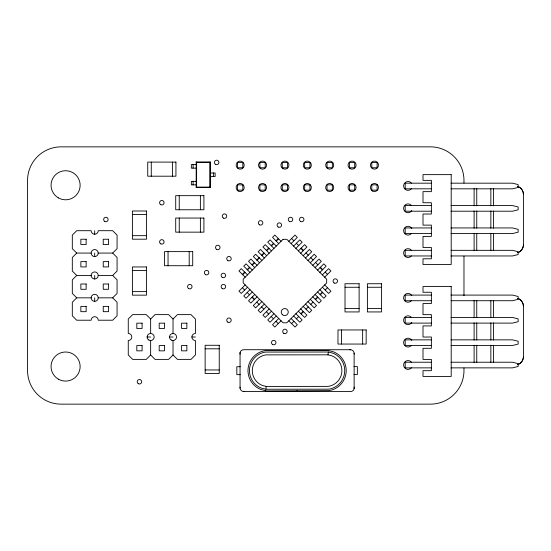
<?xml version="1.0" encoding="UTF-8"?>
<svg xmlns="http://www.w3.org/2000/svg" width="551" height="551" viewBox="0 0 551 551"><rect width="100%" height="100%" fill="white"/><g stroke="black" fill="none" stroke-linecap="round" stroke-linejoin="round"><path stroke-width="0.83" d="M523.45 244.775C523.457 248.274 521.06 251.683 517.671 252.682C521.074 251.69 523.429 248.274 523.45 244.775L523.45 194.372C523.457 190.873 521.06 187.464 517.671 186.465C521.074 187.457 523.429 190.866 523.45 194.372M523.45 356.676C523.457 360.182 521.06 363.591 517.671 364.583C521.074 363.591 523.429 360.182 523.45 356.676L523.45 306.273C523.457 302.774 521.06 299.365 517.671 298.366C521.074 299.365 523.429 302.774 523.45 306.273M240.057 387.098L240.071 388.297A3.905 3.905 0 0 0 243.273 391.506L244.472 391.52M354.128 354.162L354.114 352.957A3.905 3.905 0 0 0 350.918 349.754L349.713 349.733M265.658 390.907L328.968 390.631A20.249 20.249 0 0 0 333.362 351.765L328.513 350.56L265.224 350.622A20.249 20.249 0 0 0 260.83 389.495L265.678 390.7M265.858 389.24L328.747 389.185A18.782 18.782 0 0 0 332.825 353.129L328.334 352.013L265.444 352.075A18.782 18.782 0 0 0 261.367 388.124L265.858 389.24L266.202 386.43L328.327 386.375A15.945 15.945 0 0 0 331.785 355.774L327.99 354.83L265.864 354.878A15.945 15.945 0 0 0 262.407 385.486L266.202 386.43M327.99 354.83L328.334 352.013M91.17 253.074L76.72 253.074L72.312 257.482L72.312 271.051L76.72 275.459L91.17 275.459M76.72 275.459L72.312 279.86L72.312 293.428L76.72 297.836L91.17 297.836M98.216 253.074A3.526 3.526 0 0 1 92.933 256.125A3.526 3.526 0 0 1 92.933 250.023A3.526 3.526 0 0 1 98.216 253.074L112.666 253.074L117.074 248.666L117.074 235.098L112.666 230.697L98.216 230.697A3.526 3.526 0 0 1 94.689 234.216A3.526 3.526 0 0 1 91.17 230.697L76.72 230.697L72.312 235.098L72.312 248.666L76.72 253.074M210.289 187.519L209.869 187.099L209.869 162.387L210.289 161.966L196.19 161.966L196.19 187.519L210.289 187.519L210.289 161.966M76.72 297.836L72.312 302.244L72.312 315.813L76.72 320.221L91.17 320.221A3.526 3.526 0 0 1 94.689 316.694A3.526 3.526 0 0 1 98.216 320.221L112.666 320.221L117.074 315.813L117.074 302.244L112.666 297.836L98.216 297.836A3.526 3.526 0 0 0 92.933 294.785A3.526 3.526 0 0 0 92.933 300.887A3.526 3.526 0 0 0 98.216 297.836M196.19 187.519L196.611 187.099L196.611 162.387L196.19 161.966M98.216 275.459A3.526 3.526 0 0 1 92.933 278.51A3.526 3.526 0 0 1 92.933 272.401A3.526 3.526 0 0 1 98.216 275.459L112.666 275.459L117.074 271.051L117.074 257.482L112.666 253.074M112.666 297.836L117.074 293.428L117.074 279.86L112.666 275.459M150.643 333.479L150.643 319.029L155.051 314.621L168.62 314.621L173.028 319.029L173.028 333.479M173.028 319.029L177.429 314.621L190.997 314.621L195.405 319.029L195.405 333.479A3.526 3.526 0 0 0 191.879 337.005A3.526 3.526 0 0 0 195.405 340.525L195.405 354.975L190.997 359.383L177.429 359.383L173.028 354.975L173.028 340.525M150.643 340.525L150.643 354.975L146.235 359.383L132.667 359.383L128.266 354.975L128.266 340.525A3.526 3.526 0 0 0 131.785 337.005A3.526 3.526 0 0 0 128.266 333.479L128.266 319.029L132.667 314.621L146.235 314.621L150.643 319.029M242.378 274.377L244.685 272.07M247.179 269.584L249.486 267.276M251.972 264.783L254.28 262.476M256.773 259.989L259.08 257.682M261.573 255.189L263.874 252.881M266.367 250.388L268.674 248.088M271.168 245.594L273.468 243.287M275.961 240.794L278.269 238.493M242.695 274.687L244.995 272.387M247.489 269.894L249.796 267.586M252.289 265.093L254.59 262.793M257.083 260.299L259.39 257.992M261.883 255.499L264.184 253.191M266.677 250.705L268.984 248.398M271.478 245.904L273.785 243.597M276.271 241.111L278.579 238.803M173.028 354.975L168.62 359.383L155.051 359.383L150.643 354.975M245.181 284.915L238.948 291.142L241.255 293.449L247.482 287.223M288.793 241.304L295.019 235.07L297.326 237.378L291.1 243.604M249.975 289.709L243.742 295.942L246.049 298.249L252.282 292.016M293.587 246.097L299.82 239.864L302.127 242.171L295.894 248.405M254.776 294.51L248.542 300.743L250.85 303.043L257.076 296.817M298.387 250.898L304.62 244.665L306.921 246.972L300.694 253.198M259.569 299.31L253.343 305.536L255.643 307.844L261.877 301.611M303.188 255.692L309.414 249.465L311.721 251.766L305.488 257.999M264.37 304.104L258.137 310.337L260.444 312.637L266.67 306.411M307.981 260.492L314.215 254.259L316.515 256.566L310.289 262.793M269.163 308.904L262.937 315.131L265.238 317.438L271.471 311.205M312.782 265.286L319.008 259.06L321.316 261.36L315.082 267.593M273.964 313.698L267.731 319.931L270.038 322.232L276.271 316.005M317.576 270.086L323.809 263.853L326.116 266.161L319.883 272.394M278.758 318.499L272.531 324.725L274.839 327.032L281.065 320.799M322.376 274.88L328.603 268.654L330.91 270.954L324.677 277.187M300.88 313.698L303.188 311.391M315.268 299.31L317.576 297.003M320.069 294.51L322.376 292.202M291.596 323.609L293.903 321.302M296.397 318.809L298.697 316.501M301.19 314.008L303.498 311.708M305.991 309.214L308.291 306.907M310.785 304.414L313.092 302.113M315.585 299.62L317.886 297.313M320.379 294.819L322.686 292.512M325.18 290.026L327.487 287.718M196.611 162.387L209.869 162.387M196.19 164.611L191.342 164.611L191.342 168.131L196.19 168.131M210.289 172.98L215.131 172.98L215.131 176.506L210.289 176.506M196.19 181.348L191.342 181.348L191.342 184.874L196.19 184.874M431.392 183.18L405.199 183.18L405.199 188.821L431.392 188.821M451.035 183.18L512.526 183.18L518.16 184.592L518.16 187.409L512.526 188.821L451.035 188.821M196.611 187.099L209.869 187.099M431.392 205.564L405.199 205.564L405.199 211.205L431.392 211.205M451.035 205.564L512.526 205.564L518.16 206.969L518.16 209.793L512.526 211.205L451.035 211.205M132.405 214.525L146.504 214.525M431.392 227.942L405.199 227.942L405.199 233.583L431.392 233.583M451.035 227.942L512.526 227.942L518.16 229.354L518.16 232.171L512.526 233.583L451.035 233.583M132.405 235.67L146.504 235.67M431.392 250.326L405.199 250.326L405.199 255.96L431.392 255.96M451.035 250.326L512.526 250.326L518.16 251.731L518.16 254.555L512.526 255.96L451.035 255.96M132.405 270.479L146.504 270.479M345.022 287.264L359.121 287.264M367.4 287.264L381.499 287.264M132.405 291.624L146.504 291.624M431.392 295.088L405.199 295.088L405.199 300.722L431.392 300.722M451.035 295.088L512.526 295.088L518.16 296.493L518.16 299.317L512.526 300.722L451.035 300.722M345.022 308.408L359.121 308.408M367.4 308.408L381.499 308.408M431.392 317.466L405.199 317.466L405.199 323.106L431.392 323.106M451.035 317.466L512.526 317.466L518.16 318.877L518.16 321.694L512.526 323.106L451.035 323.106M147.117 337.005L150.643 337.005M169.501 337.005L173.028 337.005M191.879 337.005L195.405 337.005M431.392 339.85L405.199 339.85L405.199 345.484L431.392 345.484M451.035 339.85L512.526 339.85L518.16 341.255L518.16 344.079L512.526 345.484L451.035 345.484M205.144 348.811L219.243 348.811M350.739 349.733L243.707 349.713A3.657 3.657 0 0 0 240.057 354.197M431.392 362.227L405.199 362.227L405.199 367.868L431.392 367.868M451.035 362.227L512.526 362.227L518.16 363.639L518.16 366.456L512.526 367.868L451.035 367.868M353.928 366.608L357.358 366.608L357.358 374.542L353.928 374.542M240.264 366.718L236.834 366.718L236.834 374.646L240.264 374.646M205.144 369.955L219.243 369.955M243.452 391.52L350.484 391.547A3.657 3.657 0 0 0 354.128 387.064M291.596 238.493L293.903 240.801M296.397 243.294L298.697 245.601M301.19 248.095L303.498 250.395M305.991 252.888L308.291 255.196M310.785 257.689L313.092 259.989M315.585 262.483L317.886 264.79M320.379 267.283L322.686 269.584M325.18 272.077L327.487 274.384M300.88 248.405L303.188 250.705M320.069 267.593L322.376 269.9M281.072 241.297L274.839 235.063L272.538 237.371L278.765 243.597M324.677 284.915L330.91 291.142L328.603 293.449L322.376 287.223M276.271 246.09L270.045 239.864L267.738 242.165L273.971 248.398M319.883 289.709L326.116 295.942L323.809 298.249L317.576 292.016M271.478 250.891L265.245 244.658L262.944 246.965L269.17 253.191M315.082 294.51L321.316 300.743L319.008 303.043L312.782 296.817M266.677 255.685L260.451 249.458L258.144 251.759L264.377 257.992M310.289 299.31L316.515 305.536L314.215 307.844L307.981 301.611M261.883 260.485L255.65 254.252L253.343 256.559L259.576 262.793M305.488 304.104L311.721 310.337L309.414 312.637L303.188 306.411M257.083 265.279L250.857 259.053L248.549 261.36L254.782 267.586M300.694 308.904L306.921 315.131L304.62 317.438L298.387 311.205M252.289 270.08L246.056 263.846L243.749 266.154L249.982 272.387M295.894 313.698L302.127 319.931L299.82 322.232L293.587 316.005M247.489 274.88L241.255 268.647L238.955 270.954L245.181 277.181M291.1 318.499L297.326 324.725L295.019 327.032L288.793 320.799M252.282 297.003L254.59 299.31M242.371 287.718L244.678 290.026M247.172 292.512L249.479 294.819M251.972 297.313L254.273 299.62M256.766 302.113L259.073 304.414M261.567 306.907L263.867 309.214M266.36 311.708L268.668 314.008M271.161 316.501L273.468 318.809M275.955 321.302L278.262 323.609M493.489 188.587L493.489 205.798M493.489 210.964L493.489 228.183M493.489 233.349L493.489 250.56M493.489 300.488L493.489 317.707M493.489 322.865L493.489 340.084M493.489 345.25L493.489 362.468M490.851 188.642L490.851 205.826M490.851 210.985L490.851 228.162M490.851 233.321L490.851 250.498M490.851 300.55L490.851 317.734M490.851 322.886L490.851 340.07M490.851 345.222L490.851 362.406M476.753 188.642L476.753 205.826M476.753 210.985L476.753 228.162M476.753 233.321L476.753 250.498M476.753 300.55L476.753 317.734M476.753 322.886L476.753 340.07M476.753 345.222L476.753 362.406M474.108 188.587L474.108 205.798M474.108 210.964L474.108 228.183M474.108 233.349L474.108 250.56M474.108 300.488L474.108 317.707M474.108 322.865L474.108 340.084M474.108 345.25L474.108 362.468M463.976 183.008L463.976 180.425A33.57 33.57 0 0 0 430.407 146.855L61.12 146.855A33.57 33.57 0 0 0 27.55 180.425L27.55 370.575A33.57 33.57 0 0 0 61.12 404.145L430.407 404.145A33.57 33.57 0 0 0 463.976 370.575L463.976 367.992M463.976 256.139L463.976 295.722M362.648 329.953L362.648 344.051M354.128 353.115L354.128 388.71M341.496 329.953L341.496 344.051M297.092 390.7L297.092 391.547M240.057 352.544L240.057 388.145M213.375 172.98L213.375 176.506M200.385 195.667L200.385 209.766M200.385 218.051L200.385 232.15M193.105 164.611L193.105 168.131M193.105 181.348L193.105 184.874M189.193 251.621L189.193 265.72M179.24 195.667L179.24 209.766M179.24 218.051L179.24 232.15M172.408 162.097L172.408 176.196M168.048 251.621L168.048 265.72M151.263 162.097L151.263 176.196M94.689 230.697L94.689 234.216M94.689 253.074L94.689 256.601M94.689 275.459L94.689 278.978M94.689 297.836L94.689 301.363M411.404 188.759A4.408 4.408 0 0 1 404.999 189.138A4.408 4.408 0 0 1 404.999 182.725A4.408 4.408 0 0 1 411.404 183.104M411.838 210.516A4.408 4.408 0 0 1 405.391 211.846A4.408 4.408 0 0 1 404.82 205.289A4.408 4.408 0 0 1 411.404 205.489M411.404 233.521A4.408 4.408 0 0 1 404.82 233.72A4.408 4.408 0 0 1 405.391 227.164A4.408 4.408 0 0 1 411.838 228.493M411.404 255.898A4.408 4.408 0 0 1 404.999 256.284A4.408 4.408 0 0 1 404.999 249.872A4.408 4.408 0 0 1 411.404 250.25M411.404 300.66A4.408 4.408 0 0 1 404.82 300.867A4.408 4.408 0 0 1 405.391 294.303A4.408 4.408 0 0 1 411.838 295.632M411.838 322.418A4.408 4.408 0 0 1 405.391 323.747A4.408 4.408 0 0 1 404.82 317.19A4.408 4.408 0 0 1 411.404 317.39M411.404 345.422A4.408 4.408 0 0 1 404.82 345.629A4.408 4.408 0 0 1 405.391 339.065A4.408 4.408 0 0 1 411.838 340.394M411.404 367.806A4.408 4.408 0 0 1 404.999 368.185A4.408 4.408 0 0 1 404.999 361.773A4.408 4.408 0 0 1 411.404 362.152M283.062 239.306L243.184 279.185L243.184 282.918L283.062 322.796L286.795 322.796L326.674 282.918L326.674 279.185L286.795 239.306L283.062 239.306M175.934 162.097L147.737 162.097L147.737 176.196L175.934 176.196L175.934 162.097M242.812 162.476L237.522 162.476L237.522 167.766L242.812 167.766L242.812 162.476M265.189 162.476L259.907 162.476L259.907 167.766L265.189 167.766L265.189 162.476M287.574 162.476L282.284 162.476L282.284 167.766L287.574 167.766L287.574 162.476M309.951 162.476L304.669 162.476L304.669 167.766L309.951 167.766L309.951 162.476M332.336 162.476L327.046 162.476L327.046 167.766L332.336 167.766L332.336 162.476M354.713 162.476L349.43 162.476L349.43 167.766L354.713 167.766L354.713 162.476M377.098 162.476L371.808 162.476L371.808 167.766L377.098 167.766L377.098 162.476M451.2 174.633L423.003 174.633L423.003 180.363L431.371 180.363L431.371 191.638L423.003 191.638L423.003 202.74L431.371 202.74L431.371 214.022L423.003 214.022L423.003 225.125L431.371 225.125L431.371 236.4L423.003 236.4L423.003 247.502L431.371 247.502L431.371 258.784L423.003 258.784L423.003 264.508L451.2 264.508L451.2 174.633M242.812 184.86L237.522 184.86L237.522 190.143L242.812 190.143L242.812 184.86M265.189 184.86L259.907 184.86L259.907 190.143L265.189 190.143L265.189 184.86M287.574 184.86L282.284 184.86L282.284 190.143L287.574 190.143L287.574 184.86M309.951 184.86L304.669 184.86L304.669 190.143L309.951 190.143L309.951 184.86M332.336 184.86L327.046 184.86L327.046 190.143L332.336 190.143L332.336 184.86M354.713 184.86L349.43 184.86L349.43 190.143L354.713 190.143L354.713 184.86M377.098 184.86L371.808 184.86L371.808 190.143L377.098 190.143L377.098 184.86M203.911 195.667L175.714 195.667L175.714 209.766L203.911 209.766L203.911 195.667M146.504 210.999L132.405 210.999L132.405 239.196L146.504 239.196L146.504 210.999M203.911 218.051L175.714 218.051L175.714 232.15L203.911 232.15L203.911 218.051M86.142 239.244L80.859 239.244L80.859 244.527L86.142 244.527L86.142 239.244M108.526 239.244L103.237 239.244L103.237 244.527L108.526 244.527L108.526 239.244M192.719 251.621L164.522 251.621L164.522 265.72L192.719 265.72L192.719 251.621M86.142 261.622L80.859 261.622L80.859 266.911L86.142 266.911L86.142 261.622M108.526 261.622L103.237 261.622L103.237 266.911L108.526 266.911L108.526 261.622M146.504 266.953L132.405 266.953L132.405 295.15L146.504 295.15L146.504 266.953M359.121 283.737L345.022 283.737L345.022 311.935L359.121 311.935L359.121 283.737M381.499 283.737L367.4 283.737L367.4 311.935L381.499 311.935L381.499 283.737M86.142 284.006L80.859 284.006L80.859 289.289L86.142 289.289L86.142 284.006M108.526 284.006L103.237 284.006L103.237 289.289L108.526 289.289L108.526 284.006M451.2 286.541L423.003 286.541L423.003 292.264L431.371 292.264L431.371 303.546L423.003 303.546L423.003 314.649L431.371 314.649L431.371 325.923L423.003 325.923L423.003 337.026L431.371 337.026L431.371 348.308L423.003 348.308L423.003 359.41L431.371 359.41L431.371 370.685L423.003 370.685L423.003 376.416L451.2 376.416L451.2 286.541M86.142 306.384L80.859 306.384L80.859 311.673L86.142 311.673L86.142 306.384M108.526 306.384L103.237 306.384L103.237 311.673L108.526 311.673L108.526 306.384M142.096 323.168L136.813 323.168L136.813 328.458L142.096 328.458L142.096 323.168M164.48 323.168L159.191 323.168L159.191 328.458L164.48 328.458L164.48 323.168M186.858 323.168L181.575 323.168L181.575 328.458L186.858 328.458L186.858 323.168M366.167 329.953L337.977 329.953L337.977 344.051L366.167 344.051L366.167 329.953M219.243 345.284L205.144 345.284L205.144 373.482L219.243 373.482L219.243 345.284M142.096 345.553L136.813 345.553L136.813 350.835L142.096 350.835L142.096 345.553M164.48 345.553L159.191 345.553L159.191 350.835L164.48 350.835L164.48 345.553M186.858 345.553L181.575 345.553L181.575 350.835L186.858 350.835L186.858 345.553M223.382 218.086A2.238 2.238 0 0 0 226.736 216.144A2.238 2.238 0 0 0 223.382 214.208A2.238 2.238 0 0 0 223.382 218.086M58.33 197.857A14.54 14.54 0 0 0 80.136 185.26A14.54 14.54 0 0 0 58.33 172.67A14.54 14.54 0 0 0 58.33 197.857M58.33 379.136A14.54 14.54 0 0 0 80.136 366.546A14.54 14.54 0 0 0 58.33 353.956A14.54 14.54 0 0 0 58.33 379.136M222.26 277.394A2.238 2.238 0 0 0 225.621 275.459A2.238 2.238 0 0 0 222.26 273.516A2.238 2.238 0 0 0 222.26 277.394M222.26 288.586A2.238 2.238 0 0 0 225.621 286.644A2.238 2.238 0 0 0 222.26 284.709A2.238 2.238 0 0 0 222.26 288.586M205.475 274.591A2.238 2.238 0 0 0 208.836 272.655A2.238 2.238 0 0 0 205.475 270.713A2.238 2.238 0 0 0 205.475 274.591M160.713 204.655A2.238 2.238 0 0 0 164.074 202.72A2.238 2.238 0 0 0 160.713 200.778A2.238 2.238 0 0 0 160.713 204.655M104.766 221.44A2.238 2.238 0 0 0 108.12 219.505A2.238 2.238 0 0 0 104.766 217.562A2.238 2.238 0 0 0 104.766 221.44M227.859 260.609A2.238 2.238 0 0 0 231.213 258.667A2.238 2.238 0 0 0 227.859 256.732A2.238 2.238 0 0 0 227.859 260.609M289.406 221.44A2.238 2.238 0 0 0 292.76 219.505A2.238 2.238 0 0 0 289.406 217.562A2.238 2.238 0 0 0 289.406 221.44M300.598 221.44A2.238 2.238 0 0 0 303.952 219.505A2.238 2.238 0 0 0 300.598 217.562A2.238 2.238 0 0 0 300.598 221.44M215.551 164.37A2.238 2.238 0 0 0 218.905 162.435A2.238 2.238 0 0 0 215.551 160.493A2.238 2.238 0 0 0 215.551 164.37M188.69 288.586A2.238 2.238 0 0 0 192.051 286.644A2.238 2.238 0 0 0 188.69 284.709A2.238 2.238 0 0 0 188.69 288.586M283.813 333.348A2.238 2.238 0 0 0 287.167 331.406A2.238 2.238 0 0 0 283.813 329.47A2.238 2.238 0 0 0 283.813 333.348M278.214 227.04A2.238 2.238 0 0 0 281.575 225.097A2.238 2.238 0 0 0 278.214 223.162A2.238 2.238 0 0 0 278.214 227.04M227.859 322.156A2.238 2.238 0 0 0 231.213 320.221A2.238 2.238 0 0 0 227.859 318.278A2.238 2.238 0 0 0 227.859 322.156M160.713 243.824A2.238 2.238 0 0 0 164.074 241.882A2.238 2.238 0 0 0 160.713 239.947A2.238 2.238 0 0 0 160.713 243.824M216.667 249.417A2.238 2.238 0 0 0 220.028 247.482A2.238 2.238 0 0 0 216.667 245.539A2.238 2.238 0 0 0 216.667 249.417M272.621 344.533A2.238 2.238 0 0 0 275.975 342.598A2.238 2.238 0 0 0 272.621 340.663A2.238 2.238 0 0 0 272.621 344.533M138.335 383.703A2.238 2.238 0 0 0 141.69 381.767A2.238 2.238 0 0 0 138.335 379.825A2.238 2.238 0 0 0 138.335 383.703M334.168 282.987A2.238 2.238 0 0 0 337.522 281.051A2.238 2.238 0 0 0 334.168 279.116A2.238 2.238 0 0 0 334.168 282.987M259.493 224.801A2.238 2.238 0 0 0 262.848 222.859A2.238 2.238 0 0 0 259.493 220.923A2.238 2.238 0 0 0 259.493 224.801M238.156 190.99A4.029 4.029 0 0 0 244.196 187.498A4.029 4.029 0 0 0 238.156 184.013A4.029 4.029 0 0 0 238.156 190.99M238.156 168.606A4.029 4.029 0 0 0 244.196 165.121A4.029 4.029 0 0 0 238.156 161.636A4.029 4.029 0 0 0 238.156 168.606M260.533 190.99A4.029 4.029 0 0 0 266.574 187.498A4.029 4.029 0 0 0 260.533 184.013A4.029 4.029 0 0 0 260.533 190.99M260.533 168.606A4.029 4.029 0 0 0 266.574 165.121A4.029 4.029 0 0 0 260.533 161.636A4.029 4.029 0 0 0 260.533 168.606M282.918 190.99A4.029 4.029 0 0 0 288.958 187.498A4.029 4.029 0 0 0 282.918 184.013A4.029 4.029 0 0 0 282.918 190.99M282.918 168.606A4.029 4.029 0 0 0 288.958 165.121A4.029 4.029 0 0 0 282.918 161.636A4.029 4.029 0 0 0 282.918 168.606M305.295 190.99A4.029 4.029 0 0 0 311.336 187.498A4.029 4.029 0 0 0 305.295 184.013A4.029 4.029 0 0 0 305.295 190.99M305.295 168.606A4.029 4.029 0 0 0 311.336 165.121A4.029 4.029 0 0 0 305.295 161.636A4.029 4.029 0 0 0 305.295 168.606M327.68 190.99A4.029 4.029 0 0 0 333.72 187.498A4.029 4.029 0 0 0 327.68 184.013A4.029 4.029 0 0 0 327.68 190.99M327.68 168.606A4.029 4.029 0 0 0 333.72 165.121A4.029 4.029 0 0 0 327.68 161.636A4.029 4.029 0 0 0 327.68 168.606M350.057 190.99A4.029 4.029 0 0 0 356.098 187.498A4.029 4.029 0 0 0 350.057 184.013A4.029 4.029 0 0 0 350.057 190.99M350.057 168.606A4.029 4.029 0 0 0 356.098 165.121A4.029 4.029 0 0 0 350.057 161.636A4.029 4.029 0 0 0 350.057 168.606M372.442 190.99A4.029 4.029 0 0 0 378.482 187.498A4.029 4.029 0 0 0 372.442 184.013A4.029 4.029 0 0 0 372.442 190.99M372.442 168.606A4.029 4.029 0 0 0 378.482 165.121A4.029 4.029 0 0 0 372.442 161.636A4.029 4.029 0 0 0 372.442 168.606M282.353 314.662A3.526 3.526 0 0 0 288.18 312.844A3.526 3.526 0 0 0 283.689 308.705A3.526 3.526 0 0 0 282.353 314.662M148.88 340.057A3.526 3.526 0 0 0 154.17 337.005A3.526 3.526 0 0 0 148.88 333.954A3.526 3.526 0 0 0 148.88 340.057M171.265 340.057A3.526 3.526 0 0 0 176.547 337.005A3.526 3.526 0 0 0 171.265 333.954A3.526 3.526 0 0 0 171.265 340.057"/></g></svg>
